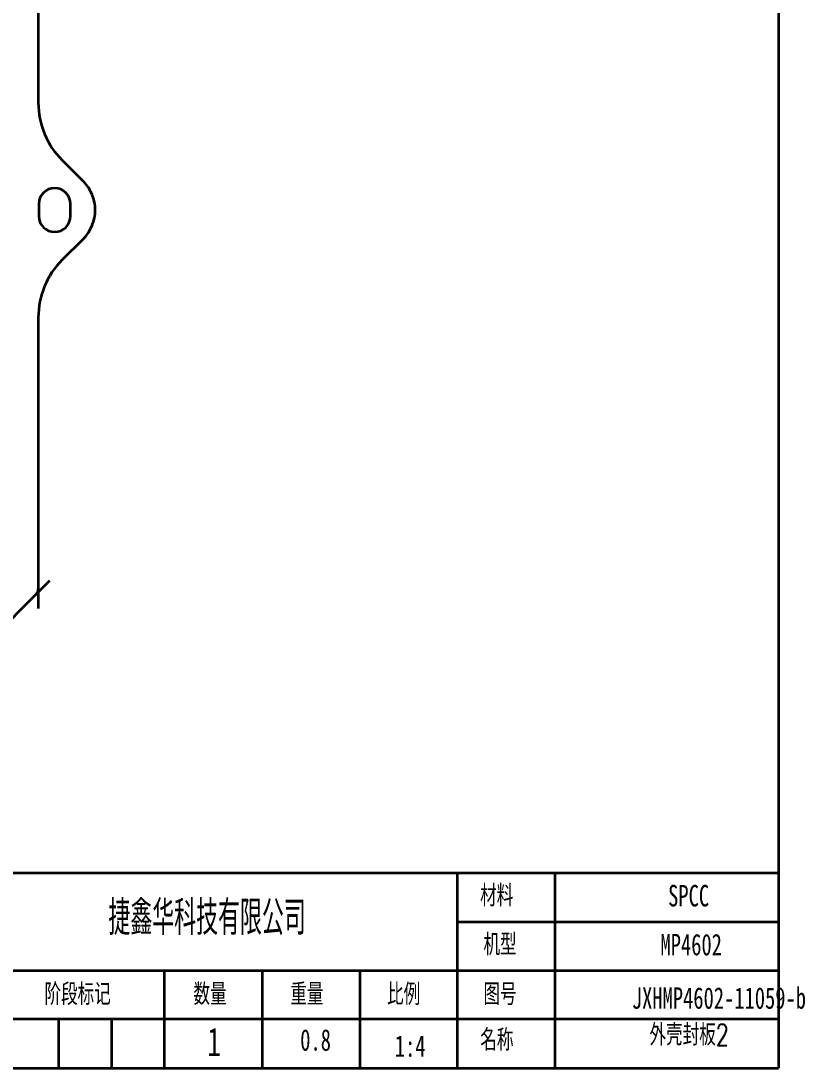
# Paper-space layout '图纸1(2)' of a CAD drawing. Header units: millimetres. Extents: x -88 to 515, y -34 to 440.
# Drawn here: x 198 to 294.4, y 5.5 to 134.3 of the extents above; entities that cross this region are included whole.
import ezdxf

# ---------------------------------------------------------------- set-up
doc = ezdxf.new("R2010")
doc.units = ezdxf.units.MM
doc.layers.add('FORMAT', color=7, linetype='Continuous', lineweight=35)
doc.layers.add('轮廓实线层', color=7, linetype='Continuous', lineweight=35)
doc.styles.add('SLDTEXTSTYLE0', font='TXT', dxfattribs={"width": 0.7, "bigfont": 'bigfont'})
doc.styles.add('SLDTEXTSTYLE1', font='TXT', dxfattribs={"width": 0.7})
doc.styles.add('SLDTEXTSTYLE2', font='TXT', dxfattribs={"width": 0.579353, "bigfont": 'bigfont'})

# ---------------------------------------------------------------- blocks, each defined once
blk = doc.blocks.new('SW_NOTE_0_38')
at = {"layer": 'FORMAT', "color": 0, "attachment_point": 2}
for s, insert, char_height, style in [('JXHMP4602-11059-b', (17.12, 3.41), 2.6458, 'SLDTEXTSTYLE1'), ('外壳封板2', (13.45, -1.12), 2.646, 'SLDTEXTSTYLE0')]:
    blk.add_mtext(s, dxfattribs=dict(at, insert=insert, char_height=char_height, style=style))

psp = doc.layouts.new('图纸1(2)')

# ---------------------------------------------------------------- linework, layer by layer
at = {"color": 7, "linetype": 'Continuous', "lineweight": 35}
for p, q in [((200.18, 217.5), (200.18, 124.21)), ((205.72, 114.53), (203.11, 117.14)), ((200.23, 111.75), (200.23, 110.25)), ((204.13, 110.25), (204.13, 111.75)), ((203.11, 104.86), (205.72, 107.46)), ((200.18, 97.79), (200.18, 64.41)), ((186.98, 50.79), (199.89, 63.71))]:
    psp.add_line(p, q, dxfattribs=at)
for centre, radius, start, end in [((210.18, 124.21), 10, 180, 225), ((202.18, 111.75), 1.95, 0, 180), ((202.18, 111), 5, 315, 45), ((202.18, 110.25), 1.95, 180, 0), ((210.18, 97.79), 10, 135, 180), ((199.18, 64.41), 1, 315, 0)]:
    psp.add_arc(centre, radius, start, end, dxfattribs=at)
at = {"layer": 'FORMAT'}
for p, q in [((199.89, 63.71), (201.6, 65.41)), ((200.18, 64.41), (200.18, 62)), ((156.19, 29.45), (251.69, 29.45)), ((251.69, 29.45), (251.69, 5.45)), ((251.69, 29.45), (291.19, 29.45)), ((263.69, 29.45), (263.69, 5.45)), ((251.69, 23.45), (291.19, 23.45)), ((156.19, 17.45), (291.19, 17.45)), ((215.69, 5.45), (215.69, 17.45)), ((227.69, 17.45), (227.69, 5.45)), ((239.69, 17.45), (239.69, 5.45)), ((291.19, 11.45), (196.19, 11.45)), ((202.69, 5.45), (202.69, 11.45)), ((209.19, 11.45), (209.19, 5.45))]:
    psp.add_line(p, q, dxfattribs=at)
at = {"layer": '轮廓实线层'}
for p in [(291.19, 205.45), (14.19, 5.45)]:
    psp.add_line(p, (291.19, 5.45), dxfattribs=at)

# ---------------------------------------------------------------- block references
at = {"layer": 'FORMAT'}
psp.add_blockref('SW_NOTE_0_38', (266.74, 11.98), dxfattribs=at)

# ---------------------------------------------------------------- texts
for s, insert, char_height, attachment_point, style in [('材料', (254.5, 27.98), 2.646, 1, 'SLDTEXTSTYLE0'), ('SPCC', (280.13, 27.98), 2.646, 2, 'SLDTEXTSTYLE1'), ('捷鑫华科技有限公司', (208.79, 26.06), 4.233, 1, 'SLDTEXTSTYLE2'), ('机型', (254.91, 21.96), 2.646, 1, 'SLDTEXTSTYLE0'), ('MP4602', (280.45, 21.96), 2.646, 2, 'SLDTEXTSTYLE1'), ('阶段标记', (200.94, 15.85), 2.646, 1, 'SLDTEXTSTYLE0'), ('数量', (219.26, 15.85), 2.646, 1, 'SLDTEXTSTYLE0'), ('重量', (231.17, 15.85), 2.646, 1, 'SLDTEXTSTYLE0'), ('比例', (243.06, 15.85), 2.646, 1, 'SLDTEXTSTYLE0'), ('图号', (254.91, 15.85), 2.646, 1, 'SLDTEXTSTYLE0'), ('1', (220.96, 10.42), 3.5, 1, 'SLDTEXTSTYLE1'), ('名称', (254.52, 10.23), 2.646, 1, 'SLDTEXTSTYLE0'), ('0.8', (234.27, 10.23), 2.646, 2, 'SLDTEXTSTYLE1'), ('1:4', (245.9, 9.48), 2.646, 2, 'SLDTEXTSTYLE1')]:
    psp.add_mtext(s, dxfattribs=dict(at, insert=insert, char_height=char_height, attachment_point=attachment_point, style=style))

doc.saveas('drawing.dxf')
